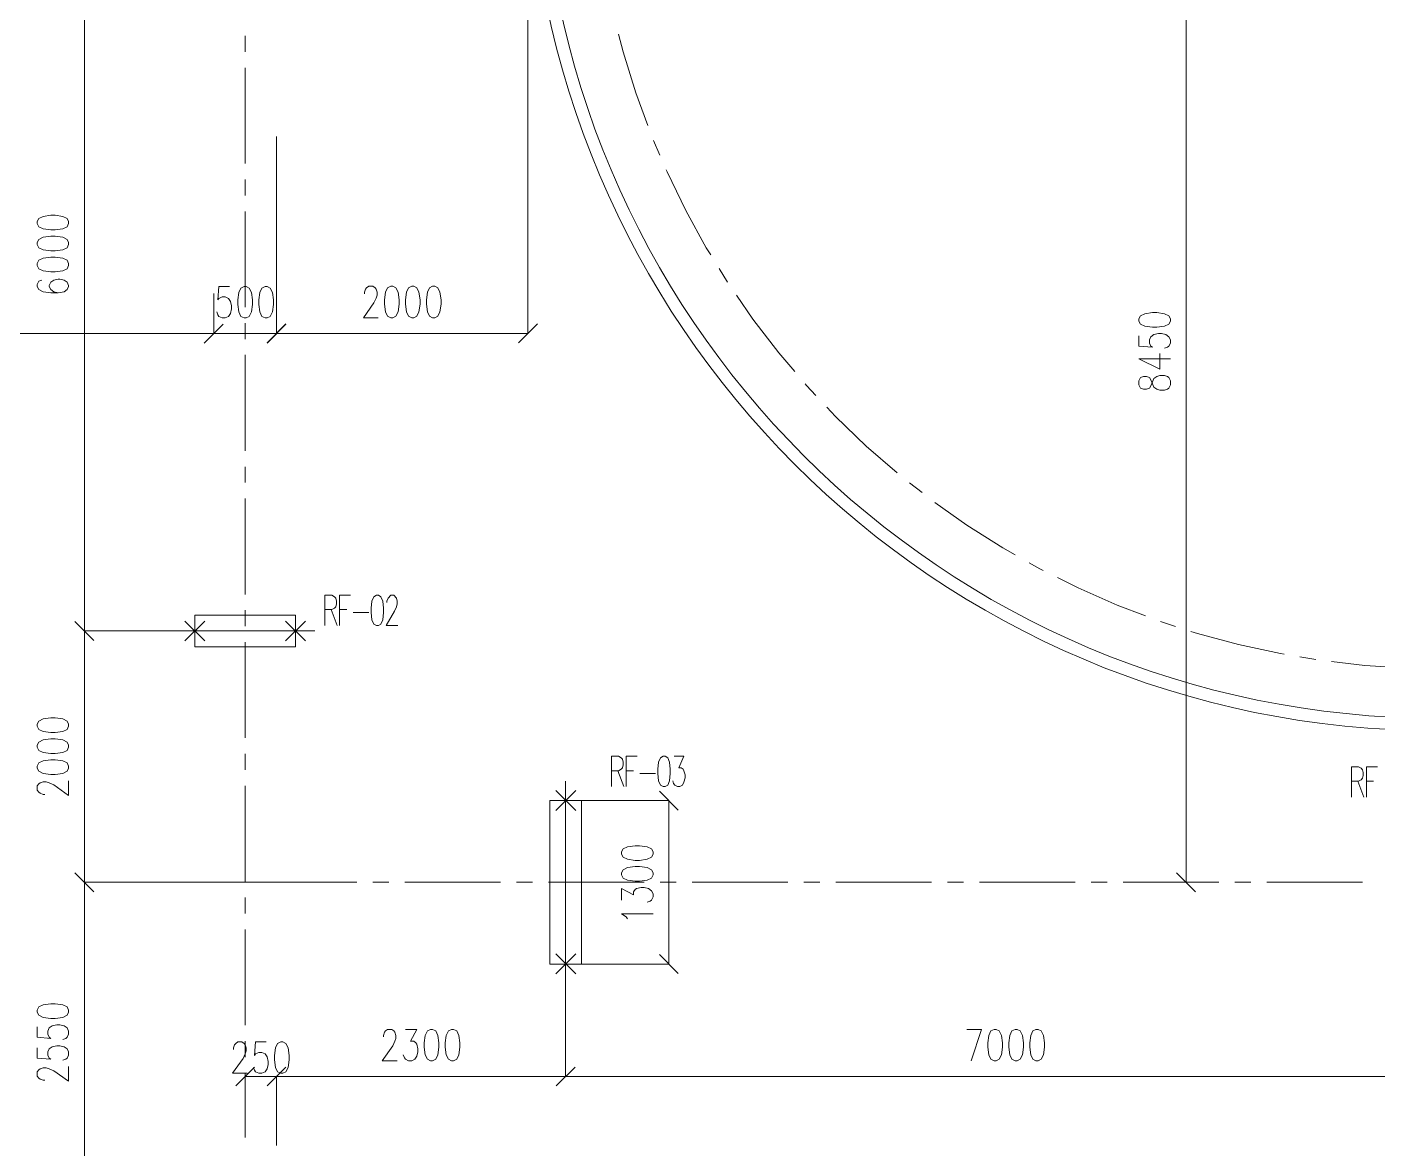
# Model space of a CAD drawing. Header units: millimetres. Extents: x 117 to 78452272, y 10 to 169749766.
# Drawn here: x 78390904 to 78401654, y 169687716 to 169696647 of the extents above; entities that cross this region are included whole.
import ezdxf

# ---------------------------------------------------------------- set-up
doc = ezdxf.new("R2010")
doc.units = ezdxf.units.MM

msp = doc.modelspace()

# ---------------------------------------------------------------- linework, layer by layer
at = {"color": 0, "lineweight": 0}
for points in [[(78394890.254, 169698287.316), (78394890.254, 169694206.527)], [(78400126.763, 169689838.748), (78400126.763, 169698290.763)], [(78391360.609, 169697840.886), (78391360.609, 169691839.498)], [(78392639.572, 169696577.004), (78392639.572, 169696449.884)], [(78395610.317, 169696589.932), (78395646.945, 169696448.16), (78395747.78, 169696124.11), (78395843.443, 169695862.974)], [(78392639.572, 169696322.763), (78392639.572, 169695560.901)], [(78392889.935, 169695775.929), (78392889.935, 169694206.527)], [(78395890.413, 169695744.472), (78395940.4, 169695627.262)], [(78392639.572, 169695433.78), (78392639.572, 169695306.66)], [(78395989.955, 169695510.053), (78395997.281, 169695493.247), (78396145.516, 169695187.727), (78396309.265, 169694890.393), (78396344.6, 169694833.512)], [(78392639.572, 169695179.539), (78392639.572, 169694417.677)], [(78396411.392, 169694724.921), (78396478.185, 169694616.33)], [(78391021.477, 169694631.412), (78390997.345, 169694623.225), (78390985.71, 169694598.231), (78390985.71, 169694581.426), (78390997.345, 169694556.432), (78391033.111, 169694540.058), (78391092.578, 169694531.439), (78391152.476, 169694531.439), (78391199.876, 169694540.058), (78391223.577, 169694556.432), (78391235.643, 169694581.426), (78391235.643, 169694590.044), (78391223.577, 169694615.037), (78391199.876, 169694631.412), (78391164.11, 169694640.03), (78391152.476, 169694640.03), (78391116.709, 169694631.412), (78391092.578, 169694615.037), (78391080.943, 169694590.044), (78391080.943, 169694581.426), (78391092.578, 169694556.432), (78391116.709, 169694540.058), (78391152.476, 169694531.439)], [(78392514.606, 169694581.426), (78392431.439, 169694581.426), (78392423.251, 169694474.127), (78392431.439, 169694486.193), (78392456.432, 169694498.259), (78392481.425, 169694498.259), (78392506.418, 169694486.193), (78392523.224, 169694462.492), (78392531.411, 169694426.726), (78392531.411, 169694403.026), (78392523.224, 169694367.26), (78392506.418, 169694343.128), (78392481.425, 169694331.493), (78392456.432, 169694331.493), (78392431.439, 169694343.128), (78392423.251, 169694355.194), (78392414.633, 169694378.894)], [(78393590.176, 169694524.114), (78393590.176, 169694535.748), (78393598.363, 169694559.449), (78393606.551, 169694571.515), (78393623.356, 169694583.58), (78393656.537, 169694583.58), (78393673.343, 169694571.515), (78393681.53, 169694559.449), (78393690.149, 169694535.748), (78393690.149, 169694512.048), (78393681.53, 169694488.347), (78393665.155, 169694452.581), (78393581.557, 169694333.217), (78393698.336, 169694333.217)], [(78392389.64, 169694525.406), (78392389.64, 169694204.373)], [(78392389.64, 169694525.406), (78392389.64, 169694204.373)], [(78392889.935, 169694525.406), (78392889.935, 169694204.373)], [(78396549.717, 169694511.186), (78396679.854, 169694322.444), (78396886.264, 169694052.69), (78397012.522, 169693903.592)], [(78392464.619, 169694281.507), (78392314.66, 169694131.117)], [(78392314.66, 169694131.117), (78392464.619, 169694281.507)], [(78392639.572, 169694290.556), (78392639.572, 169694163.436)], [(78392964.914, 169694283.231), (78392814.955, 169694133.271)], [(78392814.955, 169694131.117), (78392964.914, 169694281.507)], [(78394815.274, 169694133.271), (78394965.233, 169694283.231)], [(78392389.64, 169694206.527), (78388388.571, 169694206.527)], [(78392889.935, 169694206.527), (78392389.64, 169694206.527)], [(78394890.254, 169694208.251), (78392889.935, 169694208.251)], [(78399751.865, 169694189.722), (78399751.865, 169694106.555), (78399858.732, 169694098.367), (78399847.098, 169694106.555), (78399835.032, 169694131.548), (78399835.032, 169694156.541), (78399847.098, 169694181.534), (78399870.798, 169694198.34), (78399906.564, 169694206.527), (78399930.265, 169694206.527), (78399966.031, 169694198.34), (78399989.731, 169694181.534), (78400001.797, 169694156.541), (78400001.797, 169694131.548), (78399989.731, 169694106.555), (78399978.096, 169694098.367), (78399953.965, 169694089.749)], [(78392639.572, 169694036.315), (78392639.572, 169693274.453)], [(78399751.865, 169694006.582), (78399918.63, 169693922.984), (78399918.63, 169694047.95)], [(78399751.865, 169694006.582), (78400001.797, 169694006.582)], [(78397095.258, 169693806.636), (78397105.601, 169693794.139), (78397181.873, 169693713.127)], [(78397268.918, 169693620.48), (78397337.865, 169693546.793), (78397582.626, 169693311.512), (78397826.956, 169693098.639)], [(78392639.572, 169693147.332), (78392639.572, 169693020.212)], [(78397926.498, 169693019.35), (78398026.471, 169692940.492)], [(78392639.572, 169692893.091), (78392639.572, 169692130.798)], [(78398127.737, 169692862.927), (78398381.978, 169692682.803), (78398668.538, 169692500.956), (78398767.218, 169692445.368)], [(78398877.964, 169692382.454), (78398964.148, 169692333.76), (78398989.572, 169692321.263)], [(78399103.334, 169692263.951), (78399267.514, 169692181.646), (78399577.774, 169692045.045), (78399803.575, 169691958.862)], [(78393273.451, 169691883.451), (78393273.451, 169692123.472), (78393329.902, 169692123.472), (78393350.586, 169692111.838), (78393360.928, 169692100.634), (78393366.099, 169692077.795), (78393366.099, 169692054.956), (78393360.928, 169692032.118), (78393350.586, 169692020.483), (78393329.902, 169692009.279), (78393273.451, 169692009.279)], [(78393391.523, 169691883.451), (78393391.523, 169692123.472), (78393478.999, 169692123.472)], [(78393767.283, 169692066.16), (78393767.283, 169692077.795), (78393777.625, 169692100.634), (78393797.878, 169692123.472), (78393823.733, 169692123.472), (78393844.417, 169692100.634), (78393849.588, 169692077.795), (78393849.588, 169692054.956), (78393844.417, 169692032.118), (78393828.904, 169691997.644), (78393762.112, 169691883.451), (78393854.759, 169691883.451)], [(78392639.572, 169692004.108), (78392639.572, 169691876.987)], [(78393324.73, 169692009.279), (78393371.27, 169691883.451)], [(78393391.523, 169692009.279), (78393448.404, 169692009.279)], [(78391285.629, 169691914.477), (78391435.588, 169691764.087)], [(78391435.588, 169691764.087), (78391285.629, 169691914.477)], [(78392319.4, 169691759.778), (78392159.961, 169691918.787)], [(78392319.4, 169691918.787), (78392159.961, 169691759.778)], [(78392960.174, 169691759.778), (78393119.614, 169691918.787)], [(78392960.174, 169691918.787), (78393119.614, 169691759.778)], [(78393499.683, 169691986.01), (78393622.925, 169691986.01)], [(78399922.939, 169691914.908), (78400044.027, 169691875.695)], [(78392124.625, 169691839.498), (78391358.885, 169691839.498)], [(78392124.625, 169691839.498), (78391358.885, 169691839.498)], [(78391360.609, 169691839.498), (78391360.609, 169689838.748)], [(78392084.119, 169691839.498), (78393195.455, 169691839.498)], [(78400165.115, 169691836.481), (78400217.687, 169691819.245), (78400545.184, 169691730.906), (78400876.99, 169691658.943), (78400907.154, 169691653.772)], [(78392639.572, 169691749.867), (78392639.572, 169690987.574)], [(78401032.551, 169691633.088), (78401158.379, 169691612.404)], [(78401284.638, 169691595.167), (78401548.791, 169691565.434), (78401887.492, 169691543.888), (78402046.5, 169691542.165)], [(78392639.572, 169690860.884), (78392639.572, 169690733.763)], [(78395554.298, 169690601.472), (78395554.298, 169690841.924), (78395610.748, 169690841.924), (78395631.432, 169690830.289), (78395641.774, 169690818.654), (78395646.945, 169690795.816), (78395646.945, 169690772.977), (78395641.774, 169690750.138), (78395631.432, 169690738.934), (78395610.748, 169690727.3), (78395554.298, 169690727.3)], [(78395672.8, 169690601.472), (78395672.8, 169690841.924), (78395760.276, 169690841.924)], [(78396053.3, 169690841.924), (78396130.434, 169690841.924), (78396089.497, 169690750.138), (78396109.75, 169690750.138), (78396125.263, 169690738.934), (78396130.434, 169690727.3), (78396140.776, 169690693.257), (78396140.776, 169690670.419), (78396130.434, 169690635.945), (78396120.092, 169690613.107), (78396099.408, 169690601.472), (78396079.155, 169690601.472), (78396058.471, 169690613.107), (78396048.129, 169690624.741), (78396042.958, 169690647.58)], [(78395605.577, 169690727.3), (78395652.116, 169690601.472)], [(78395672.8, 169690727.3), (78395729.25, 169690727.3)], [(78395780.529, 169690704.461), (78395904.203, 169690704.461)], [(78401443.216, 169690517.874), (78401443.216, 169690757.895), (78401500.097, 169690757.895), (78401520.781, 169690746.26), (78401530.692, 169690735.056), (78401535.863, 169690712.218), (78401535.863, 169690689.379), (78401530.692, 169690666.54), (78401520.781, 169690654.905), (78401500.097, 169690643.702), (78401443.216, 169690643.702)], [(78401561.718, 169690517.874), (78401561.718, 169690757.895), (78401649.194, 169690757.895)], [(78391045.177, 169690538.989), (78391033.111, 169690538.989), (78391009.411, 169690547.176), (78390997.345, 169690555.794), (78390985.71, 169690572.169), (78390985.71, 169690605.781), (78390997.345, 169690622.156), (78391009.411, 169690630.774), (78391033.111, 169690638.962), (78391057.243, 169690638.962), (78391080.943, 169690630.774), (78391116.709, 169690613.968), (78391235.643, 169690530.801), (78391235.643, 169690647.149)], [(78392639.572, 169690606.643), (78392639.572, 169689844.35)], [(78395190.172, 169690644.564), (78395190.172, 169689032.932)], [(78401494.926, 169690643.702), (78401541.034, 169690517.874)], [(78401561.718, 169690643.702), (78401618.168, 169690643.702)], [(78395110.883, 169690409.283), (78395269.892, 169690568.722)], [(78395269.892, 169690409.283), (78395110.883, 169690568.722)], [(78395319.017, 169690489.002), (78396012.794, 169690489.002)], [(78396085.619, 169690414.023), (78395935.66, 169690563.982)], [(78396010.639, 169690489.002), (78396010.639, 169689188.493)], [(78391285.629, 169689913.728), (78391435.588, 169689763.768)], [(78391435.588, 169689763.768), (78391285.629, 169689913.728)], [(78400051.783, 169689913.728), (78400201.743, 169689763.768)], [(78392636.124, 169689838.748), (78391358.885, 169689838.748)], [(78392636.124, 169689838.748), (78391358.885, 169689838.748)], [(78391360.609, 169689838.748), (78391360.609, 169687288.147)], [(78393528.554, 169689838.748), (78392639.572, 169689838.748)], [(78393782.796, 169689838.748), (78393655.675, 169689838.748)], [(78394671.779, 169689838.748), (78393909.916, 169689838.748)], [(78394926.02, 169689838.748), (78394798.899, 169689838.748)], [(78395815.003, 169689838.748), (78395053.141, 169689838.748)], [(78395635.741, 169689696.976), (78395635.741, 169689788.761), (78395730.974, 169689738.775), (78395730.974, 169689763.768), (78395742.608, 169689780.574), (78395754.674, 169689788.761), (78395790.44, 169689796.949), (78395814.141, 169689796.949), (78395849.907, 169689788.761), (78395873.607, 169689771.956), (78395885.673, 169689746.962), (78395885.673, 169689721.969), (78395873.607, 169689696.976), (78395861.973, 169689688.789), (78395837.841, 169689680.601)], [(78396069.244, 169689838.748), (78395942.123, 169689838.748)], [(78396958.658, 169689838.748), (78396196.365, 169689838.748)], [(78397212.468, 169689838.748), (78397085.347, 169689838.748)], [(78398101.882, 169689838.748), (78397339.589, 169689838.748)], [(78398355.692, 169689838.748), (78398228.571, 169689838.748)], [(78399245.106, 169689838.748), (78398482.813, 169689838.748)], [(78399498.916, 169689838.748), (78399372.226, 169689838.748)], [(78400388.33, 169689838.748), (78399626.037, 169689838.748)], [(78400102.201, 169689838.748), (78400128.917, 169689838.748)], [(78400642.14, 169689838.748), (78400515.45, 169689838.748)], [(78401531.554, 169689838.748), (78400769.261, 169689838.748)], [(78392639.572, 169689717.229), (78392639.572, 169689590.539)], [(78395683.142, 169689547.017), (78395671.076, 169689563.822), (78395635.741, 169689588.816), (78395885.673, 169689588.816)], [(78392639.572, 169689463.419), (78392639.572, 169688701.126)], [(78395110.883, 169689268.213), (78395269.892, 169689109.204)], [(78395269.892, 169689268.213), (78395110.883, 169689109.204)], [(78395935.66, 169689263.904), (78396085.619, 169689113.514)], [(78395319.017, 169689188.493), (78396012.794, 169689188.493)], [(78395190.172, 169689029.485), (78395190.172, 169688291.323)], [(78395190.172, 169689029.485), (78395190.172, 169688291.323)], [(78390985.71, 169688688.629), (78390985.71, 169688605.031), (78391092.578, 169688596.844), (78391080.943, 169688605.031), (78391068.878, 169688630.024), (78391068.878, 169688655.018), (78391080.943, 169688680.011), (78391104.644, 169688696.816), (78391140.41, 169688705.004), (78391164.11, 169688705.004), (78391199.876, 169688696.816), (78391223.577, 169688680.011), (78391235.643, 169688655.018), (78391235.643, 169688630.024), (78391223.577, 169688605.031), (78391211.942, 169688596.844), (78391188.242, 169688588.225)], [(78393740.135, 169688608.909), (78393740.135, 169688620.544), (78393748.322, 169688644.675), (78393756.51, 169688656.31), (78393773.316, 169688668.376), (78393806.496, 169688668.376), (78393823.302, 169688656.31), (78393831.92, 169688644.675), (78393840.108, 169688620.544), (78393840.108, 169688596.844), (78393831.92, 169688573.143), (78393815.115, 169688537.377), (78393731.517, 169688418.444), (78393848.295, 169688418.444)], [(78393915.087, 169688668.376), (78394006.873, 169688668.376), (78393956.886, 169688573.143), (78393981.88, 169688573.143), (78393998.255, 169688561.077), (78394006.873, 169688549.443), (78394015.06, 169688513.677), (78394015.06, 169688489.545), (78394006.873, 169688454.21), (78393990.067, 169688430.079), (78393965.074, 169688418.444), (78393940.081, 169688418.444), (78393915.087, 169688430.079), (78393906.9, 169688442.144), (78393898.282, 169688465.845)], [(78398382.84, 169688668.376), (78398499.619, 169688668.376), (78398416.021, 169688418.444)], [(78392548.217, 169688508.936), (78392548.217, 169688520.571), (78392556.405, 169688544.703), (78392564.592, 169688556.337), (78392581.398, 169688568.403), (78392614.579, 169688568.403), (78392631.384, 169688556.337), (78392639.572, 169688544.703), (78392648.19, 169688520.571), (78392648.19, 169688496.871), (78392639.572, 169688473.17), (78392623.197, 169688437.404), (78392539.599, 169688318.471), (78392656.377, 169688318.471)], [(78392639.572, 169688574.005), (78392639.572, 169688447.315)], [(78392806.337, 169688568.403), (78392723.17, 169688568.403), (78392714.982, 169688461.105), (78392723.17, 169688473.17), (78392748.163, 169688484.805), (78392773.156, 169688484.805), (78392798.149, 169688473.17), (78392814.955, 169688449.47), (78392823.143, 169688413.704), (78392823.143, 169688389.572), (78392814.955, 169688353.806), (78392798.149, 169688330.106), (78392773.156, 169688318.471), (78392748.163, 169688318.471), (78392723.17, 169688330.106), (78392714.982, 169688342.171), (78392706.364, 169688365.872)], [(78390985.71, 169688521.864), (78390985.71, 169688438.266), (78391092.578, 169688430.079), (78391080.943, 169688438.266), (78391068.878, 169688463.259), (78391068.878, 169688488.252), (78391080.943, 169688513.246), (78391104.644, 169688530.051), (78391140.41, 169688538.239), (78391164.11, 169688538.239), (78391199.876, 169688530.051), (78391223.577, 169688513.246), (78391235.643, 169688488.252), (78391235.643, 169688463.259), (78391223.577, 169688438.266), (78391211.942, 169688430.079), (78391188.242, 169688421.891)], [(78391045.177, 169688263.314), (78391033.111, 169688263.314), (78391009.411, 169688271.501), (78390997.345, 169688280.119), (78390985.71, 169688296.494), (78390985.71, 169688330.106), (78390997.345, 169688346.481), (78391009.411, 169688355.099), (78391033.111, 169688363.286), (78391057.243, 169688363.286), (78391080.943, 169688355.099), (78391116.709, 169688338.293), (78391235.643, 169688255.126), (78391235.643, 169688371.474)], [(78392714.982, 169688368.457), (78392564.592, 169688218.067)], [(78392814.955, 169688218.067), (78392964.914, 169688368.457)], [(78392964.914, 169688368.457), (78392814.955, 169688218.067)], [(78395115.193, 169688218.067), (78395265.583, 169688368.457)], [(78395265.583, 169688368.457), (78395115.193, 169688218.067)], [(78392639.572, 169688320.195), (78392639.572, 169687807.403)], [(78392639.572, 169687811.281), (78392639.572, 169688295.201)], [(78392639.572, 169688293.478), (78392889.935, 169688293.478)], [(78392889.935, 169687811.281), (78392889.935, 169688295.201)], [(78392889.935, 169687814.728), (78392889.935, 169688295.201)], [(78392889.935, 169688293.478), (78395190.172, 169688293.478)], [(78395190.172, 169688293.478), (78402192.15, 169688293.478)], [(78392889.935, 169687743.196), (78392889.935, 169688166.788)]]:
    msp.add_lwpolyline(points, dxfattribs=at)
for points in [[(78390985.71, 169695081.721), (78390997.345, 169695056.728), (78391033.111, 169695039.922), (78391092.578, 169695031.734), (78391128.344, 169695031.734), (78391188.242, 169695039.922), (78391223.577, 169695056.728), (78391235.643, 169695081.721), (78391235.643, 169695098.527), (78391223.577, 169695123.52), (78391188.242, 169695139.895), (78391128.344, 169695148.513), (78391092.578, 169695148.513), (78391033.111, 169695139.895), (78390997.345, 169695123.52), (78390985.71, 169695098.527)], [(78390985.71, 169694914.956), (78390997.345, 169694889.962), (78391033.111, 169694873.157), (78391092.578, 169694864.969), (78391128.344, 169694864.969), (78391188.242, 169694873.157), (78391223.577, 169694889.962), (78391235.643, 169694914.956), (78391235.643, 169694931.762), (78391223.577, 169694956.755), (78391188.242, 169694973.561), (78391128.344, 169694981.748), (78391092.578, 169694981.748), (78391033.111, 169694973.561), (78390997.345, 169694956.755), (78390985.71, 169694931.762)], [(78390985.71, 169694748.191), (78390997.345, 169694723.197), (78391033.111, 169694706.823), (78391092.578, 169694698.204), (78391128.344, 169694698.204), (78391188.242, 169694706.823), (78391223.577, 169694723.197), (78391235.643, 169694748.191), (78391235.643, 169694764.996), (78391223.577, 169694789.99), (78391188.242, 169694806.795), (78391128.344, 169694814.983), (78391092.578, 169694814.983), (78391033.111, 169694806.795), (78390997.345, 169694789.99), (78390985.71, 169694764.996)], [(78392631.384, 169694581.426), (78392606.391, 169694569.36), (78392589.585, 169694533.594), (78392581.398, 169694474.127), (78392581.398, 169694438.361), (78392589.585, 169694378.894), (78392606.391, 169694343.128), (78392631.384, 169694331.493), (78392648.19, 169694331.493), (78392673.183, 169694343.128), (78392689.558, 169694378.894), (78392698.176, 169694438.361), (78392698.176, 169694474.127), (78392689.558, 169694533.594), (78392673.183, 169694569.36), (78392648.19, 169694581.426)], [(78392798.149, 169694581.426), (78392773.156, 169694569.36), (78392756.35, 169694533.594), (78392748.163, 169694474.127), (78392748.163, 169694438.361), (78392756.35, 169694378.894), (78392773.156, 169694343.128), (78392798.149, 169694331.493), (78392814.955, 169694331.493), (78392839.948, 169694343.128), (78392856.323, 169694378.894), (78392864.941, 169694438.361), (78392864.941, 169694474.127), (78392856.323, 169694533.594), (78392839.948, 169694569.36), (78392814.955, 169694581.426)], [(78393798.309, 169694583.58), (78393773.316, 169694571.515), (78393756.51, 169694535.748), (78393748.322, 169694476.282), (78393748.322, 169694440.516), (78393756.51, 169694381.049), (78393773.316, 169694345.283), (78393798.309, 169694333.217), (78393815.115, 169694333.217), (78393840.108, 169694345.283), (78393856.914, 169694381.049), (78393865.101, 169694440.516), (78393865.101, 169694476.282), (78393856.914, 169694535.748), (78393840.108, 169694571.515), (78393815.115, 169694583.58)], [(78393965.074, 169694583.58), (78393940.081, 169694571.515), (78393923.275, 169694535.748), (78393915.087, 169694476.282), (78393915.087, 169694440.516), (78393923.275, 169694381.049), (78393940.081, 169694345.283), (78393965.074, 169694333.217), (78393981.88, 169694333.217), (78394006.873, 169694345.283), (78394023.248, 169694381.049), (78394031.866, 169694440.516), (78394031.866, 169694476.282), (78394023.248, 169694535.748), (78394006.873, 169694571.515), (78393981.88, 169694583.58)], [(78394131.839, 169694583.58), (78394106.846, 169694571.515), (78394090.04, 169694535.748), (78394081.853, 169694476.282), (78394081.853, 169694440.516), (78394090.04, 169694381.049), (78394106.846, 169694345.283), (78394131.839, 169694333.217), (78394148.645, 169694333.217), (78394173.638, 169694345.283), (78394190.013, 169694381.049), (78394198.631, 169694440.516), (78394198.631, 169694476.282), (78394190.013, 169694535.748), (78394173.638, 169694571.515), (78394148.645, 169694583.58)], [(78399751.865, 169694306.5), (78399763.5, 169694281.507), (78399799.266, 169694264.701), (78399858.732, 169694256.514), (78399894.498, 169694256.514), (78399953.965, 169694264.701), (78399989.731, 169694281.507), (78400001.797, 169694306.5), (78400001.797, 169694323.306), (78399989.731, 169694348.299), (78399953.965, 169694365.105), (78399894.498, 169694373.293), (78399858.732, 169694373.293), (78399799.266, 169694365.105), (78399763.5, 169694348.299), (78399751.865, 169694323.306)], [(78399751.865, 169693798.018), (78399763.5, 169693773.024), (78399787.631, 169693764.837), (78399811.331, 169693764.837), (78399835.032, 169693773.024), (78399847.098, 169693789.83), (78399858.732, 169693823.011), (78399870.798, 169693848.004), (78399894.498, 169693864.81), (78399918.63, 169693872.997), (78399953.965, 169693872.997), (78399978.096, 169693864.81), (78399989.731, 169693856.622), (78400001.797, 169693831.629), (78400001.797, 169693798.018), (78399989.731, 169693773.024), (78399978.096, 169693764.837), (78399953.965, 169693756.219), (78399918.63, 169693756.219), (78399894.498, 169693764.837), (78399870.798, 169693781.212), (78399858.732, 169693806.636), (78399847.098, 169693839.817), (78399835.032, 169693856.622), (78399811.331, 169693864.81), (78399787.631, 169693864.81), (78399763.5, 169693856.622), (78399751.865, 169693831.629)], [(78393643.609, 169691986.01), (78393643.609, 169692020.483), (78393648.78, 169692077.795), (78393664.293, 169692111.838), (78393684.978, 169692123.472), (78393700.491, 169692123.472), (78393720.744, 169692111.838), (78393736.257, 169692077.795), (78393741.428, 169692020.483), (78393741.428, 169691986.01), (78393736.257, 169691929.128), (78393720.744, 169691894.655), (78393700.491, 169691883.451), (78393684.978, 169691883.451), (78393664.293, 169691894.655), (78393648.78, 169691929.128)], [(78393039.894, 169691714.101), (78393039.894, 169691964.464), (78392239.68, 169691964.464), (78392239.68, 169691714.101)], [(78390985.71, 169691080.652), (78390997.345, 169691055.659), (78391033.111, 169691039.284), (78391092.578, 169691030.666), (78391128.344, 169691030.666), (78391188.242, 169691039.284), (78391223.577, 169691055.659), (78391235.643, 169691080.652), (78391235.643, 169691097.458), (78391223.577, 169691122.451), (78391188.242, 169691139.257), (78391128.344, 169691147.444), (78391092.578, 169691147.444), (78391033.111, 169691139.257), (78390997.345, 169691122.451), (78390985.71, 169691097.458)], [(78390985.71, 169690913.887), (78390997.345, 169690888.894), (78391033.111, 169690872.519), (78391092.578, 169690863.901), (78391128.344, 169690863.901), (78391188.242, 169690872.519), (78391223.577, 169690888.894), (78391235.643, 169690913.887), (78391235.643, 169690930.693), (78391223.577, 169690955.686), (78391188.242, 169690972.492), (78391128.344, 169690980.679), (78391092.578, 169690980.679), (78391033.111, 169690972.492), (78390997.345, 169690955.686), (78390985.71, 169690930.693)], [(78390985.71, 169690747.553), (78390997.345, 169690722.56), (78391033.111, 169690705.754), (78391092.578, 169690697.566), (78391128.344, 169690697.566), (78391188.242, 169690705.754), (78391223.577, 169690722.56), (78391235.643, 169690747.553), (78391235.643, 169690763.928), (78391223.577, 169690788.921), (78391188.242, 169690805.727), (78391128.344, 169690813.914), (78391092.578, 169690813.914), (78391033.111, 169690805.727), (78390997.345, 169690788.921), (78390985.71, 169690763.928)], [(78395924.887, 169690704.461), (78395924.887, 169690738.934), (78395930.058, 169690795.816), (78395945.14, 169690830.289), (78395965.824, 169690841.924), (78395981.337, 169690841.924), (78396002.021, 169690830.289), (78396017.103, 169690795.816), (78396022.274, 169690738.934), (78396022.274, 169690704.461), (78396017.103, 169690647.58), (78396002.021, 169690613.107), (78395981.337, 169690601.472), (78395965.824, 169690601.472), (78395945.14, 169690613.107), (78395930.058, 169690647.58)], [(78395315.569, 169690489.002), (78395065.206, 169690489.002), (78395065.206, 169689188.493), (78395315.569, 169689188.493)], [(78395635.741, 169690063.687), (78395647.376, 169690038.694), (78395683.142, 169690022.319), (78395742.608, 169690013.7), (78395778.375, 169690013.7), (78395837.841, 169690022.319), (78395873.607, 169690038.694), (78395885.673, 169690063.687), (78395885.673, 169690080.493), (78395873.607, 169690105.486), (78395837.841, 169690122.292), (78395778.375, 169690130.479), (78395742.608, 169690130.479), (78395683.142, 169690122.292), (78395647.376, 169690105.486), (78395635.741, 169690080.493)], [(78395635.741, 169689897.353), (78395647.376, 169689872.359), (78395683.142, 169689855.554), (78395742.608, 169689847.366), (78395778.375, 169689847.366), (78395837.841, 169689855.554), (78395873.607, 169689872.359), (78395885.673, 169689897.353), (78395885.673, 169689913.728), (78395873.607, 169689938.721), (78395837.841, 169689955.526), (78395778.375, 169689963.714), (78395742.608, 169689963.714), (78395683.142, 169689955.526), (78395647.376, 169689938.721), (78395635.741, 169689913.728)], [(78390985.71, 169688804.977), (78390997.345, 169688779.984), (78391033.111, 169688763.609), (78391092.578, 169688754.99), (78391128.344, 169688754.99), (78391188.242, 169688763.609), (78391223.577, 169688779.984), (78391235.643, 169688804.977), (78391235.643, 169688821.783), (78391223.577, 169688846.776), (78391188.242, 169688863.582), (78391128.344, 169688871.769), (78391092.578, 169688871.769), (78391033.111, 169688863.582), (78390997.345, 169688846.776), (78390985.71, 169688821.783)], [(78394115.033, 169688668.376), (78394090.04, 169688656.31), (78394073.234, 169688620.544), (78394065.047, 169688561.077), (78394065.047, 169688525.311), (78394073.234, 169688465.845), (78394090.04, 169688430.079), (78394115.033, 169688418.444), (78394131.839, 169688418.444), (78394156.832, 169688430.079), (78394173.638, 169688465.845), (78394181.825, 169688525.311), (78394181.825, 169688561.077), (78394173.638, 169688620.544), (78394156.832, 169688656.31), (78394131.839, 169688668.376)], [(78394281.798, 169688668.376), (78394256.805, 169688656.31), (78394239.999, 169688620.544), (78394231.812, 169688561.077), (78394231.812, 169688525.311), (78394239.999, 169688465.845), (78394256.805, 169688430.079), (78394281.798, 169688418.444), (78394298.604, 169688418.444), (78394323.597, 169688430.079), (78394339.972, 169688465.845), (78394348.59, 169688525.311), (78394348.59, 169688561.077), (78394339.972, 169688620.544), (78394323.597, 169688656.31), (78394298.604, 169688668.376)], [(78398599.591, 169688668.376), (78398574.598, 169688656.31), (78398557.792, 169688620.544), (78398549.605, 169688561.077), (78398549.605, 169688525.311), (78398557.792, 169688465.845), (78398574.598, 169688430.079), (78398599.591, 169688418.444), (78398615.966, 169688418.444), (78398640.959, 169688430.079), (78398657.765, 169688465.845), (78398666.384, 169688525.311), (78398666.384, 169688561.077), (78398657.765, 169688620.544), (78398640.959, 169688656.31), (78398615.966, 169688668.376)], [(78398766.356, 169688668.376), (78398741.363, 169688656.31), (78398724.557, 169688620.544), (78398716.37, 169688561.077), (78398716.37, 169688525.311), (78398724.557, 169688465.845), (78398741.363, 169688430.079), (78398766.356, 169688418.444), (78398782.731, 169688418.444), (78398807.725, 169688430.079), (78398824.53, 169688465.845), (78398832.718, 169688525.311), (78398832.718, 169688561.077), (78398824.53, 169688620.544), (78398807.725, 169688656.31), (78398782.731, 169688668.376)], [(78398932.691, 169688668.376), (78398907.697, 169688656.31), (78398891.323, 169688620.544), (78398882.704, 169688561.077), (78398882.704, 169688525.311), (78398891.323, 169688465.845), (78398907.697, 169688430.079), (78398932.691, 169688418.444), (78398949.496, 169688418.444), (78398974.49, 169688430.079), (78398991.295, 169688465.845), (78398999.483, 169688525.311), (78398999.483, 169688561.077), (78398991.295, 169688620.544), (78398974.49, 169688656.31), (78398949.496, 169688668.376)], [(78392923.115, 169688568.403), (78392898.122, 169688556.337), (78392881.316, 169688520.571), (78392873.129, 169688461.105), (78392873.129, 169688425.338), (78392881.316, 169688365.872), (78392898.122, 169688330.106), (78392923.115, 169688318.471), (78392939.921, 169688318.471), (78392964.914, 169688330.106), (78392981.72, 169688365.872), (78392989.908, 169688425.338), (78392989.908, 169688461.105), (78392981.72, 169688520.571), (78392964.914, 169688556.337), (78392939.921, 169688568.403)]]:
    msp.add_lwpolyline(points, close=True, dxfattribs=at)
for major_axis, ratio in [((0, 7246.308), 0.999286), ((0, 7146.336), 0.999276)]:
    msp.add_ellipse((78402131.391, 169698290.763), major_axis=major_axis, ratio=ratio, start_param=0, end_param=6.283185, dxfattribs=at)

doc.saveas('drawing.dxf')
